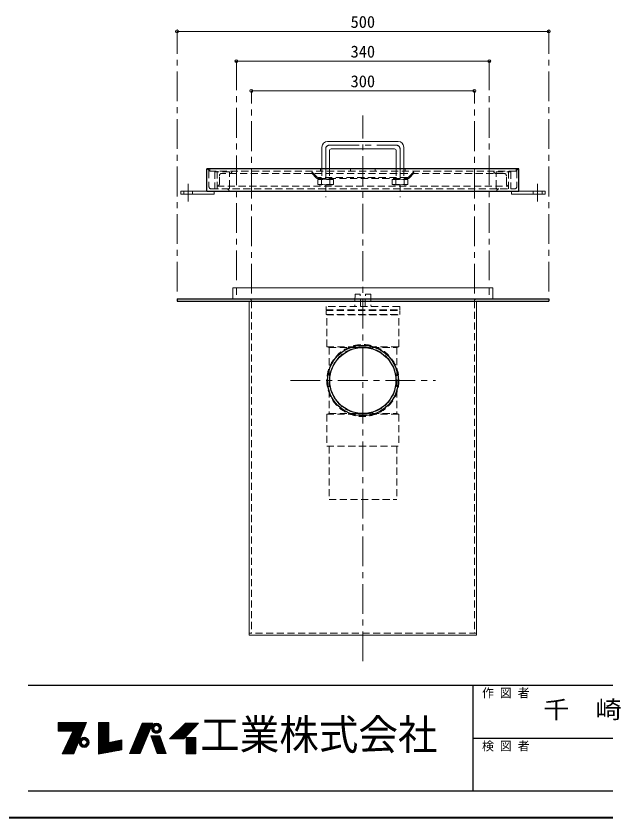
# Model space of a CAD drawing. Units: millimetres at full size, sheet at 1:8; some dimension numbers follow another scale. Extents: x -1701 to 1539, y -1061 to 1187.
# Drawn here: x -97 to 696, y -1061 to 19 of the extents above; entities that cross this region are included whole.
import ezdxf
from ezdxf.enums import TextEntityAlignment as Align

# ---------------------------------------------------------------- set-up
doc = ezdxf.new("R2010")
doc.units = ezdxf.units.MM
doc.header["$LTSCALE"] = 8
doc.header["$PDMODE"] = 32
doc.header["$PDSIZE"] = 4
doc.linetypes.add('CHAIN1', pattern=[8, 5, -1, 1, -1])
doc.linetypes.add('DASHED1', pattern=[1.8, 1.2, -0.6])
doc.layers.add('0-6_補助線', color=4, linetype='Continuous', lineweight=9)
doc.styles.add('ＭＳ ゴシック', font='')
doc.styles.get('ＭＳ ゴシック').set_extended_font_data('MS Gothic')

msp = doc.modelspace()

# ---------------------------------------------------------------- linework, layer by layer
at = {"layer": '0-6_補助線'}
for p, q in [((619.028, -1.763), (119.028, -1.763)), ((199.028, -41.763), (539.028, -41.763)), ((519.028, -81.763), (219.028, -81.763)), ((321.528, -149.963), (416.528, -149.963)), ((314.028, -157.463), (314.028, -186.763)), ((326.528, -159.963), (411.528, -159.963)), ((424.028, -157.463), (424.028, -186.763)), ((324.028, -162.463), (324.028, -186.763)), ((414.028, -162.463), (414.028, -186.763)), ((159.028, -216.763), (124.028, -216.763)), ((124.028, -220.763), (124.028, -216.763)), ((169.028, -220.763), (124.028, -220.763)), ((169.028, -220.763), (169.028, -216.763)), ((569.028, -220.763), (569.028, -216.763)), ((569.028, -220.763), (614.028, -220.763)), ((579.028, -216.763), (614.028, -216.763)), ((614.028, -220.763), (614.028, -216.763))]:
    msp.add_line(p, q, dxfattribs=at)
at = {"layer": '0-6_補助線', "linetype": 'CHAIN1'}
for p, q in [((119.028, -351.763), (119.028, -1.763)), ((619.028, -351.763), (619.028, -1.763)), ((199.028, -336.763), (199.028, -41.763)), ((539.028, -336.763), (539.028, -41.763)), ((219.028, -354.763), (219.028, -81.763)), ((519.028, -354.763), (519.028, -81.763)), ((369.028, -849.763), (369.028, -114.963)), ((319.028, -159.963), (319.028, -224.963)), ((324.028, -154.963), (414.028, -154.963)), ((419.028, -159.963), (419.028, -224.963)), ((134.028, -206.763), (134.028, -230.763)), ((604.028, -206.763), (604.028, -230.763)), ((271.528, -471.763), (466.528, -471.763))]:
    msp.add_line(p, q, dxfattribs=at)
at = {"layer": '0-6_補助線', "color": 5, "lineweight": 25}
for p, q in [((159.028, -216.763), (159.028, -186.763)), ((579.028, -186.763), (159.028, -186.763)), ((579.028, -216.763), (579.028, -186.763)), ((159.028, -216.763), (579.028, -216.763)), ((119.028, -361.763), (619.028, -361.763)), ((619.028, -361.763), (619.028, -364.763))]:
    msp.add_line(p, q, dxfattribs=at)
at = {"layer": '0-6_補助線', "color": 7, "linetype": 'DASHED1', "lineweight": 18}
for p, q in [((162.028, -189.763), (162.028, -210.763)), ((576.028, -189.763), (576.028, -210.763)), ((165.028, -213.763), (573.028, -213.763))]:
    msp.add_line(p, q, dxfattribs=at)
at = {"layer": '0-6_補助線', "linetype": 'DASHED1'}
for p, q in [((163.028, -186.763), (163.028, -189.963)), ((575.028, -189.963), (163.028, -189.963)), ((189.828, -190.763), (169.828, -190.763)), ((169.828, -190.763), (169.828, -213.763)), ((173.028, -189.963), (173.028, -213.763)), ((559.028, -192.963), (179.028, -192.963)), ((189.828, -211.763), (189.828, -190.763)), ((306.649, -199.085), (297.528, -189.963)), ((307.27, -197.585), (299.649, -189.963)), ((312.028, -186.763), (312.028, -189.963)), ((314.028, -186.763), (314.028, -200.463)), ((324.028, -186.763), (324.028, -200.463)), ((352.444, -186.763), (352.444, -189.963)), ((385.611, -186.763), (385.611, -189.963)), ((414.028, -186.763), (414.028, -200.463)), ((424.028, -186.763), (424.028, -200.463)), ((426.028, -186.763), (426.028, -189.963)), ((430.785, -197.585), (438.406, -189.963)), ((431.406, -199.085), (440.528, -189.963)), ((548.228, -211.763), (548.228, -190.763)), ((565.028, -189.963), (565.028, -213.763)), ((575.028, -186.763), (575.028, -189.963)), ((176.028, -206.963), (176.028, -195.963)), ((329.528, -200.963), (308.528, -200.963)), ((308.77, -199.963), (429.285, -199.963)), ((428.664, -198.463), (309.391, -198.463)), ((328.028, -200.463), (310.028, -200.463)), ((313.528, -200.963), (310.028, -200.463)), ((313.028, -198.463), (313.028, -199.963)), ((319.028, -200.463), (313.528, -200.963)), ((324.528, -200.963), (324.528, -207.963)), ((325.028, -198.463), (325.028, -199.963)), ((329.528, -200.963), (328.028, -200.463)), ((408.528, -200.963), (410.028, -200.463)), ((408.528, -200.963), (429.528, -200.963)), ((410.028, -200.463), (428.028, -200.463)), ((413.028, -198.463), (413.028, -199.963)), ((413.528, -200.963), (413.528, -207.963)), ((419.028, -200.463), (424.528, -200.963)), ((424.528, -200.963), (428.028, -200.463)), ((425.028, -198.463), (425.028, -199.963)), ((562.028, -206.963), (562.028, -195.963)), ((173.028, -209.963), (565.028, -209.963)), ((329.528, -207.963), (308.528, -207.963)), ((308.528, -207.963), (310.028, -208.463)), ((328.028, -208.463), (310.028, -208.463)), ((408.528, -207.963), (429.528, -207.963)), ((410.028, -208.463), (428.028, -208.463)), ((429.528, -207.963), (428.028, -208.463)), ((128.028, -216.763), (128.028, -220.763)), ((140.028, -216.763), (140.028, -220.763)), ((598.028, -216.763), (598.028, -220.763)), ((610.028, -216.763), (610.028, -220.763)), ((199.028, -346.763), (199.028, -361.763)), ((358.528, -355.263), (358.028, -372.263)), ((365.528, -355.263), (358.528, -355.263)), ((366.028, -372.263), (365.528, -355.263)), ((372.028, -372.263), (372.528, -355.263)), ((372.528, -355.263), (379.528, -355.263)), ((379.528, -355.263), (380.028, -372.263)), ((539.028, -346.763), (539.028, -361.763)), ((219.028, -364.763), (219.028, -811.763)), ((519.028, -364.763), (519.028, -811.763)), ((319.528, -372.263), (319.528, -376.763)), ((418.528, -372.263), (319.528, -372.263)), ((319.528, -376.763), (418.528, -376.763)), ((319.528, -377.263), (418.528, -377.263)), ((319.528, -382.763), (319.528, -377.263)), ((418.528, -372.263), (418.528, -376.763)), ((417.528, -426.263), (417.528, -383.263)), ((320.528, -426.263), (417.528, -426.263)), ((323.528, -427.263), (320.528, -426.263)), ((414.528, -427.263), (414.528, -516.263)), ((323.528, -516.263), (320.528, -517.263)), ((320.528, -517.263), (417.528, -517.263)), ((320.528, -517.263), (320.528, -560.263)), ((414.528, -516.263), (417.528, -517.263)), ((417.528, -517.263), (417.528, -560.263)), ((320.528, -560.263), (417.528, -560.263)), ((414.528, -560.263), (414.528, -631.763)), ((522.028, -811.763), (216.028, -811.763))]:
    msp.add_line(p, q, dxfattribs=at)
at = {"layer": '0-6_補助線', "color": 7, "lineweight": 18}
for p, q in [((544.028, -346.763), (544.028, -361.763)), ((216.028, -366.263), (216.028, -814.763)), ((522.028, -366.263), (522.028, -814.763)), ((522.028, -814.763), (216.028, -814.763)), ((-40.63, -932.923), (-2.702, -932.923)), ((-40.63, -933.259), (-2.841, -933.259)), ((-40.63, -933.763), (-3.05, -933.763)), ((-40.63, -934.267), (-3.258, -934.267)), ((-40.63, -934.771), (-3.467, -934.771)), ((-40.63, -935.443), (-3.745, -935.443)), ((-3.953, -935.947), (-40.63, -935.947)), ((-40.63, -936.451), (-4.161, -936.451)), ((-40.63, -936.955), (-4.37, -936.955)), ((-40.63, -937.459), (-4.578, -937.459)), ((-40.63, -937.963), (-4.787, -937.963)), ((-40.63, -938.299), (-4.926, -938.299)), ((-40.63, -938.971), (-5.204, -938.971)), ((-19.798, -974.251), (-2.494, -932.419)), ((13.466, -932.251), (13.466, -974.755)), ((27.41, -932.251), (13.466, -932.251)), ((13.466, -932.923), (27.41, -932.923)), ((13.466, -933.259), (27.41, -933.259)), ((13.466, -933.763), (27.41, -933.763)), ((13.466, -934.267), (27.41, -934.267)), ((13.466, -934.771), (27.41, -934.771)), ((13.466, -935.443), (27.41, -935.443)), ((13.466, -935.947), (27.41, -935.947)), ((13.466, -936.451), (27.41, -936.451)), ((13.466, -936.955), (27.41, -936.955)), ((13.466, -937.459), (27.41, -937.459)), ((13.466, -937.963), (27.41, -937.963)), ((13.466, -938.299), (27.41, -938.299)), ((13.466, -938.971), (27.41, -938.971)), ((72.098, -933.091), (55.298, -973.915)), ((69.578, -973.915), (86.546, -933.091)), ((69.679, -938.971), (84.102, -938.971)), ((69.955, -938.299), (84.382, -938.299)), ((70.093, -937.963), (84.521, -937.963)), ((70.301, -937.459), (84.731, -937.459)), ((70.508, -936.955), (84.94, -936.955)), ((70.716, -936.451), (85.15, -936.451)), ((70.923, -935.947), (85.359, -935.947)), ((71.13, -935.443), (85.569, -935.443)), ((71.407, -934.771), (85.848, -934.771)), ((71.614, -934.267), (86.042, -934.267)), ((71.822, -933.763), (86.267, -933.763)), ((72.098, -933.091), (86.546, -933.091)), ((84.652, -939.307), (87.882, -939.307)), ((84.789, -938.467), (88.151, -938.467)), ((85.103, -937.459), (88.847, -937.459)), ((85.414, -936.787), (89.754, -936.787)), ((85.943, -935.947), (96.894, -935.947)), ((86.508, -935.275), (96.329, -935.275)), ((87.481, -934.435), (95.356, -934.435)), ((88.661, -933.763), (94.175, -933.763)), ((97.423, -936.787), (93.083, -936.787)), ((97.734, -937.459), (93.989, -937.459)), ((98.048, -938.467), (94.685, -938.467)), ((98.185, -939.307), (94.955, -939.307)), ((124.346, -938.971), (142.574, -938.971)), ((125.018, -938.299), (143.198, -938.299)), ((125.354, -937.963), (143.51, -937.963)), ((125.858, -937.459), (143.978, -937.459)), ((126.362, -936.955), (144.446, -936.955)), ((126.866, -936.451), (144.914, -936.451)), ((127.37, -935.947), (145.382, -935.947)), ((127.874, -935.443), (145.85, -935.443)), ((128.378, -954.259), (148.034, -933.091)), ((128.546, -934.771), (146.474, -934.771)), ((129.05, -934.267), (146.942, -934.267)), ((129.554, -933.763), (147.41, -933.763)), ((-40.63, -939.475), (-5.412, -939.475)), ((-40.63, -939.979), (-5.621, -939.979)), ((-40.63, -940.483), (-5.829, -940.483)), ((-40.63, -940.987), (-6.038, -940.987)), ((-40.63, -941.491), (-6.246, -941.491)), ((-40.63, -941.995), (-6.455, -941.995)), ((-40.63, -942.499), (-6.663, -942.499)), ((-40.63, -943.003), (-6.872, -943.003)), ((-21.142, -943.675), (-40.63, -943.675)), ((-35.254, -974.251), (-21.142, -943.675)), ((-9.582, -949.555), (-23.855, -949.555)), ((-9.304, -948.883), (-23.494, -948.883)), ((-23.158, -948.043), (-8.957, -948.043)), ((-8.679, -947.371), (-22.847, -947.371)), ((-8.331, -946.531), (-22.46, -946.531)), ((-8.123, -946.027), (-22.227, -946.027)), ((-7.845, -945.355), (-21.917, -945.355)), ((-7.636, -944.851), (-21.684, -944.851)), ((-7.358, -944.179), (-21.374, -944.179)), ((-7.15, -943.675), (-21.142, -943.675)), ((13.466, -939.475), (27.41, -939.475)), ((13.466, -939.979), (27.41, -939.979)), ((13.466, -940.483), (27.41, -940.483)), ((13.466, -940.987), (27.41, -940.987)), ((13.466, -941.491), (27.41, -941.491)), ((13.466, -941.995), (27.41, -941.995)), ((13.466, -942.499), (27.41, -942.499)), ((13.466, -943.003), (27.41, -943.003)), ((13.466, -943.675), (27.41, -943.675)), ((13.466, -944.179), (27.41, -944.179)), ((13.466, -944.851), (27.41, -944.851)), ((13.466, -945.355), (27.41, -945.355)), ((13.466, -946.027), (27.41, -946.027)), ((13.466, -946.531), (27.41, -946.531)), ((13.466, -947.371), (27.41, -947.371)), ((13.466, -948.043), (27.41, -948.043)), ((13.466, -948.883), (27.41, -948.883)), ((13.466, -949.555), (27.41, -949.555)), ((65.323, -949.555), (79.703, -949.555)), ((65.6, -948.883), (79.983, -948.883)), ((65.945, -948.043), (80.332, -948.043)), ((66.222, -947.371), (80.611, -947.371)), ((66.568, -946.531), (80.96, -946.531)), ((66.775, -946.027), (81.17, -946.027)), ((67.051, -945.355), (81.449, -945.355)), ((67.259, -944.851), (81.658, -944.851)), ((67.535, -944.179), (81.938, -944.179)), ((67.743, -943.675), (82.147, -943.675)), ((68.019, -943.003), (82.427, -943.003)), ((68.227, -942.499), (82.636, -942.499)), ((68.434, -941.995), (82.846, -941.995)), ((68.642, -941.491), (83.055, -941.491)), ((68.849, -940.987), (83.265, -940.987)), ((69.074, -940.483), (83.474, -940.483)), ((69.264, -939.979), (83.683, -939.979)), ((69.471, -939.475), (83.893, -939.475)), ((84.618, -939.979), (87.818, -939.979)), ((84.67, -940.819), (87.918, -940.819)), ((84.829, -941.659), (88.234, -941.659)), ((85.103, -942.499), (88.847, -942.499)), ((85.506, -943.339), (90.126, -943.339)), ((86.07, -944.179), (96.766, -944.179)), ((86.675, -944.851), (96.162, -944.851)), ((88.003, -945.859), (94.834, -945.859)), ((89.599, -946.531), (93.238, -946.531)), ((97.33, -943.339), (92.711, -943.339)), ((97.734, -942.499), (93.989, -942.499)), ((98.008, -941.659), (94.602, -941.659)), ((98.166, -940.819), (94.919, -940.819)), ((95.018, -939.979), (98.218, -939.979)), ((104.522, -973.747), (95.786, -950.059)), ((113.762, -949.555), (132.746, -949.555)), ((114.434, -948.883), (133.37, -948.883)), ((115.274, -948.043), (134.15, -948.043)), ((115.946, -947.371), (134.774, -947.371)), ((116.786, -946.531), (135.554, -946.531)), ((117.29, -946.027), (136.022, -946.027)), ((117.962, -945.355), (136.646, -945.355)), ((118.466, -944.851), (137.114, -944.851)), ((119.138, -944.179), (137.738, -944.179)), ((119.642, -943.675), (138.206, -943.675)), ((120.314, -943.003), (138.83, -943.003)), ((120.818, -942.499), (139.298, -942.499)), ((121.322, -941.995), (139.766, -941.995)), ((121.826, -941.491), (140.234, -941.491)), ((122.33, -940.987), (140.702, -940.987)), ((122.834, -940.483), (141.17, -940.483)), ((123.338, -939.979), (141.638, -939.979)), ((123.842, -939.475), (142.154, -939.475)), ((-14.099, -960.475), (-28.87, -960.475)), ((-13.821, -959.803), (-28.585, -959.803)), ((-13.474, -958.963), (-28.198, -958.963)), ((-27.887, -958.291), (-13.196, -958.291)), ((-12.848, -957.451), (-27.5, -957.451)), ((-12.431, -956.443), (-27.035, -956.443)), ((-12.084, -955.603), (-26.647, -955.603)), ((-11.806, -954.931), (-26.337, -954.931)), ((-11.458, -954.091), (-25.949, -954.091)), ((-25.639, -953.419), (-11.18, -953.419)), ((-10.833, -952.579), (-25.251, -952.579)), ((-10.485, -951.739), (-24.863, -951.739)), ((-10.207, -951.067), (-24.553, -951.067)), ((-24.166, -950.227), (-9.86, -950.227)), ((-12.822, -958.963), (-9.622, -958.963)), ((-12.788, -958.291), (-9.558, -958.291)), ((-12.77, -959.803), (-9.522, -959.803)), ((-12.651, -957.451), (-9.289, -957.451)), ((-12.651, -960.475), (-9.289, -960.475)), ((-12.337, -956.443), (-8.593, -956.443)), ((-11.934, -955.603), (-7.314, -955.603)), ((-11.497, -954.931), (-0.546, -954.931)), ((-10.765, -954.091), (-1.278, -954.091)), ((-9.959, -953.419), (-2.084, -953.419)), ((-8.364, -952.579), (-3.68, -952.579)), ((-0.11, -955.603), (-4.729, -955.603)), ((0.294, -956.443), (-3.451, -956.443)), ((0.608, -957.451), (-2.755, -957.451)), ((0.608, -960.475), (-2.755, -960.475)), ((0.726, -959.803), (-2.521, -959.803)), ((0.745, -958.291), (-2.485, -958.291)), ((-2.422, -958.963), (0.778, -958.963)), ((13.466, -950.227), (27.41, -950.227)), ((13.466, -951.067), (27.41, -951.067)), ((13.466, -951.739), (27.41, -951.739)), ((13.466, -952.579), (27.41, -952.579)), ((13.466, -953.419), (27.41, -953.419)), ((13.466, -954.091), (27.41, -954.091)), ((13.466, -954.931), (27.41, -954.931)), ((13.466, -955.603), (27.41, -955.603)), ((13.466, -956.443), (27.41, -956.443)), ((13.466, -957.451), (27.41, -957.451)), ((13.466, -958.291), (27.41, -958.291)), ((13.466, -958.963), (27.41, -958.963)), ((13.466, -959.803), (44.714, -959.803)), ((13.466, -960.475), (44.714, -960.475)), ((44.714, -958.963), (28.915, -958.963)), ((44.714, -958.291), (31.924, -958.291)), ((44.714, -957.451), (35.686, -957.451)), ((44.714, -956.443), (40.2, -956.443)), ((60.829, -960.475), (75.165, -960.475)), ((61.106, -959.803), (75.444, -959.803)), ((61.451, -958.963), (75.794, -958.963)), ((61.728, -958.291), (76.072, -958.291)), ((62.074, -957.451), (76.421, -957.451)), ((62.488, -956.443), (76.84, -956.443)), ((62.834, -955.603), (77.19, -955.603)), ((63.111, -954.931), (77.469, -954.931)), ((63.456, -954.091), (77.818, -954.091)), ((63.733, -953.419), (78.097, -953.419)), ((64.079, -952.579), (78.446, -952.579)), ((64.424, -951.739), (78.796, -951.739)), ((64.706, -951.067), (79.075, -951.067)), ((65.042, -950.227), (79.424, -950.227)), ((84.085, -950.227), (95.848, -950.227)), ((84.377, -951.067), (96.158, -951.067)), ((84.61, -951.739), (96.406, -951.739)), ((84.902, -952.579), (96.716, -952.579)), ((85.194, -953.419), (97.026, -953.419)), ((85.428, -954.091), (97.273, -954.091)), ((85.719, -954.931), (97.583, -954.931)), ((85.953, -955.603), (97.831, -955.603)), ((86.245, -956.443), (98.141, -956.443)), ((86.595, -957.451), (98.513, -957.451)), ((86.887, -958.291), (98.822, -958.291)), ((87.121, -958.963), (99.07, -958.963)), ((87.413, -959.803), (99.38, -959.803)), ((87.646, -960.475), (99.628, -960.475)), ((109.058, -954.259), (128.378, -954.259)), ((109.898, -953.419), (129.158, -953.419)), ((110.738, -952.579), (129.938, -952.579)), ((111.578, -951.739), (130.718, -951.739)), ((112.25, -951.067), (131.342, -951.067)), ((113.09, -950.227), (132.122, -950.227)), ((131.402, -953.419), (144.17, -953.419)), ((131.402, -954.091), (144.17, -954.091)), ((131.402, -954.931), (144.17, -954.931)), ((131.402, -955.603), (144.17, -955.603)), ((131.402, -956.443), (144.17, -956.443)), ((131.402, -957.451), (144.17, -957.451)), ((131.402, -958.291), (144.17, -958.291)), ((131.402, -958.963), (144.17, -958.963)), ((131.402, -959.803), (144.17, -959.803)), ((131.402, -960.475), (144.17, -960.475)), ((-18.686, -971.563), (-34.013, -971.563)), ((-18.338, -970.723), (-33.625, -970.723)), ((-17.921, -969.715), (-33.16, -969.715)), ((-17.574, -968.875), (-32.772, -968.875)), ((-17.157, -967.867), (-32.307, -967.867)), ((-16.879, -967.195), (-31.997, -967.195)), ((-16.531, -966.355), (-31.609, -966.355)), ((-16.184, -965.515), (-31.222, -965.515)), ((-15.836, -964.675), (-30.834, -964.675)), ((-15.489, -963.835), (-30.446, -963.835)), ((-15.211, -963.163), (-30.136, -963.163)), ((-14.864, -962.323), (-29.748, -962.323)), ((-14.516, -961.483), (-29.361, -961.483)), ((-12.337, -961.483), (-8.593, -961.483)), ((-11.934, -962.323), (-7.314, -962.323)), ((-11.37, -963.163), (-0.674, -963.163)), ((-10.765, -963.835), (-1.278, -963.835)), ((-9.711, -964.675), (-2.332, -964.675)), ((-7.841, -965.515), (-4.202, -965.515)), ((-0.11, -962.323), (-4.729, -962.323)), ((0.294, -961.483), (-3.451, -961.483)), ((13.466, -961.483), (44.714, -961.483)), ((13.466, -962.323), (44.714, -962.323)), ((13.466, -963.163), (44.714, -963.163)), ((13.466, -963.835), (44.714, -963.835)), ((13.466, -964.675), (44.714, -964.675)), ((13.466, -965.515), (44.714, -965.515)), ((13.466, -966.355), (44.714, -966.355)), ((13.466, -967.195), (44.714, -967.195)), ((13.466, -967.867), (44.714, -967.867)), ((13.466, -968.875), (44.714, -968.875)), ((13.466, -969.715), (41.038, -969.715)), ((13.466, -970.723), (35.524, -970.723)), ((13.466, -971.563), (30.929, -971.563)), ((56.266, -971.563), (70.556, -971.563)), ((56.612, -970.723), (70.905, -970.723)), ((57.027, -969.715), (71.324, -969.715)), ((57.372, -968.875), (71.673, -968.875)), ((57.787, -967.867), (72.092, -967.867)), ((58.064, -967.195), (72.371, -967.195)), ((58.409, -966.355), (72.721, -966.355)), ((58.755, -965.515), (73.07, -965.515)), ((59.101, -964.675), (73.419, -964.675)), ((59.447, -963.835), (73.768, -963.835)), ((59.723, -963.163), (74.047, -963.163)), ((60.069, -962.323), (74.396, -962.323)), ((60.414, -961.483), (74.746, -961.483)), ((87.996, -961.483), (99.999, -961.483)), ((88.288, -962.323), (100.309, -962.323)), ((88.562, -963.163), (100.619, -963.163)), ((88.814, -963.835), (100.867, -963.835)), ((89.106, -964.675), (101.177, -964.675)), ((89.398, -965.515), (101.486, -965.515)), ((89.69, -966.355), (101.796, -966.355)), ((89.981, -967.195), (102.106, -967.195)), ((90.215, -967.867), (102.354, -967.867)), ((90.565, -968.875), (102.726, -968.875)), ((90.914, -969.715), (103.035, -969.715)), ((91.207, -970.723), (103.407, -970.723)), ((91.499, -971.563), (103.717, -971.563)), ((131.402, -961.483), (144.17, -961.483)), ((131.402, -962.323), (144.17, -962.323)), ((131.402, -963.163), (144.17, -963.163)), ((131.402, -963.835), (144.17, -963.835)), ((131.402, -964.675), (144.17, -964.675)), ((131.402, -965.515), (144.17, -965.515)), ((131.402, -966.355), (144.17, -966.355)), ((131.402, -967.195), (144.17, -967.195)), ((131.402, -967.867), (144.17, -967.867)), ((131.402, -968.875), (144.17, -968.875)), ((131.402, -969.715), (144.17, -969.715)), ((131.402, -970.723), (144.17, -970.723)), ((131.402, -971.563), (144.17, -971.563)), ((-35.254, -974.251), (-19.798, -974.251)), ((-19.45, -973.411), (-34.866, -973.411)), ((-19.033, -972.403), (-34.401, -972.403)), ((13.466, -972.403), (26.333, -972.403)), ((13.466, -973.411), (20.819, -973.411)), ((69.578, -973.915), (55.298, -973.915)), ((55.506, -973.411), (69.788, -973.411)), ((55.921, -972.403), (70.207, -972.403)), ((91.791, -972.403), (104.027, -972.403)), ((92.142, -973.411), (104.398, -973.411)), ((92.258, -973.747), (104.522, -973.747)), ((131.402, -972.403), (144.17, -972.403)), ((131.402, -973.411), (144.17, -973.411))]:
    msp.add_line(p, q, dxfattribs=at)
at = {"layer": '0-6_補助線', "color": 6, "lineweight": 25}
for p, q in [((-80.972, -881.906), (1503.028, -881.906)), ((517.313, -1024.763), (517.313, -881.906)), ((517.313, -953.335), (1503.028, -953.335)), ((1503.028, -1024.763), (-80.972, -1024.763))]:
    msp.add_line(p, q, dxfattribs=at)
at = {"layer": '0-6_補助線', "color": 1, "lineweight": 40}
msp.add_line((1539.028, -1060.763), (-1700.972, -1060.763), dxfattribs=at)
at = {"layer": '0-6_補助線', "linetype": 'DASHED1'}
for points in [[(548.228, -190.763), (568.228, -190.763), (568.228, -213.763)], [(310.028, -200.463), (308.528, -200.963), (308.528, -207.963)], [(313.528, -200.963), (313.528, -207.963), (310.028, -208.463)], [(328.028, -200.463), (324.528, -200.963), (319.028, -200.463)], [(329.528, -200.963), (329.528, -207.963), (328.028, -208.463), (324.528, -207.963)], [(408.528, -200.963), (408.528, -207.963), (410.028, -208.463), (413.528, -207.963)], [(410.028, -200.463), (413.528, -200.963), (419.028, -200.463)], [(424.528, -200.963), (424.528, -207.963), (428.028, -208.463)], [(428.028, -200.463), (429.528, -200.963), (429.528, -207.963)], [(324.528, -207.963), (319.028, -208.463), (313.528, -207.963)], [(413.528, -207.963), (419.028, -208.463), (424.528, -207.963)], [(319.528, -382.763), (418.528, -382.763), (418.528, -377.263)], [(320.528, -426.263), (320.528, -383.263), (417.528, -383.263)], [(323.528, -427.263), (414.528, -427.263), (417.528, -426.263)], [(323.528, -427.263), (323.528, -516.263), (414.528, -516.263)], [(323.528, -560.263), (323.528, -631.763), (414.528, -631.763)]]:
    msp.add_lwpolyline(points, dxfattribs=at)
at = {"layer": '0-6_補助線', "color": 7, "lineweight": 18}
for points in [[(544.028, -346.763), (194.028, -346.763), (194.028, -361.763)], [(-40.63, -943.675), (-40.63, -932.419), (-2.494, -932.419)], [(13.466, -974.755), (44.714, -969.043), (44.714, -955.435), (27.41, -959.299), (27.41, -932.251)], [(109.058, -954.259), (130.226, -933.091), (148.034, -933.091)], [(92.258, -973.747), (84.026, -950.059), (95.786, -950.059)]]:
    msp.add_lwpolyline(points, dxfattribs=at)
at = {"layer": '0-6_補助線', "color": 5, "lineweight": 25}
msp.add_lwpolyline([(119.028, -361.763), (119.028, -364.763), (619.028, -364.763)], dxfattribs=at)
at = {"layer": '0-6_補助線', "color": 7, "lineweight": 18}
msp.add_lwpolyline([(131.402, -952.579), (131.402, -974.251), (144.17, -974.251), (144.17, -952.579)], close=True, dxfattribs=at)
at = {"layer": '0-6_補助線', "linetype": 'DASHED1'}
for radius in [48.5, 45]:
    msp.add_circle((369.028, -471.763), radius, dxfattribs=at)
at = {"layer": '0-6_補助線', "color": 5, "lineweight": 25}
for radius in [47.5, 44.5]:
    msp.add_circle((369.028, -471.763), radius, dxfattribs=at)
at = {"layer": '0-6_補助線', "color": 7, "lineweight": 18}
for centre, radius in [((91.418, -939.979), 6.8), ((91.418, -939.979), 3.6), ((-6.022, -958.963), 6.8), ((-6.022, -958.963), 3.6)]:
    msp.add_circle(centre, radius, dxfattribs=at)
at = {"layer": '0-6_補助線'}
for centre, radius, start, end in [((321.528, -157.463), 7.5, 90, 180), ((416.528, -157.463), 7.5, 0, 90), ((326.528, -162.463), 2.5, 90, 180), ((411.528, -162.463), 2.5, 0, 90)]:
    msp.add_arc(centre, radius, start, end, dxfattribs=at)
at = {"layer": '0-6_補助線', "linetype": 'CHAIN1'}
for centre, start, end in [((324.028, -159.963), 90, 180), ((414.028, -159.963), 0, 90)]:
    msp.add_arc(centre, 5, start, end, dxfattribs=at)
at = {"layer": '0-6_補助線', "color": 7, "linetype": 'DASHED1', "lineweight": 18}
for centre, start, end in [((159.028, -189.763), 0, 90), ((579.028, -189.763), 90, 180), ((165.028, -210.763), 180, 270), ((186.028, -216.763), 0, 90), ((552.028, -216.763), 90, 180), ((573.028, -210.763), 270, 0)]:
    msp.add_arc(centre, 3, start, end, dxfattribs=at)
at = {"layer": '0-6_補助線', "linetype": 'DASHED1'}
for centre, radius, start, end in [((179.028, -195.963), 3, 90, 180), ((190.028, -189.963), 3, 270, 0), ((548.028, -189.963), 3, 180, 270), ((559.028, -195.963), 3, 0, 90), ((308.77, -196.963), 3, 225, 270), ((309.391, -195.463), 3, 225, 270), ((428.664, -195.463), 3, 270, 315), ((429.285, -196.963), 3, 270, 315), ((173.028, -206.963), 3, 270, 0), ((187.828, -211.763), 2, 270, 0), ((550.228, -211.763), 2, 180, 270), ((565.028, -206.963), 3, 180, 270), ((216.028, -364.763), 3, 0, 90), ((522.028, -364.763), 3, 90, 180)]:
    msp.add_arc(centre, radius, start, end, dxfattribs=at)
at = {"layer": '0-6_補助線', "color": 7, "lineweight": 18}
for centre, start, end in [((214.528, -366.263), 0, 90), ((523.528, -366.263), 90, 180)]:
    msp.add_arc(centre, 1.5, start, end, dxfattribs=at)
at = {"layer": '0-6_補助線', "color": 1}
for p in [(119.028, -1.763), (619.028, -1.763), (199.028, -41.763), (539.028, -41.763), (219.028, -81.763), (519.028, -81.763)]:
    msp.add_point(p, dxfattribs=at)

# ---------------------------------------------------------------- texts
at = {"layer": '0-6_補助線', "color": 7, "style": 'ＭＳ ゴシック'}
for s, height, p in [('500', 16.13, (352.528, -1.763)), ('340', 16.13, (352.528, -41.763)), ('300', 16.13, (352.528, -81.763)), ('作 図 者', 11.73, (529.313, -901.906)), ('検 図 者', 11.73, (529.313, -973.335))]:
    msp.add_text(s, height=height, dxfattribs=at).set_placement(p, align=Align.BOTTOM_LEFT)
for s, height, width, p in [('千\u3000崎', 23.46, 1.1, (611.599, -933.62)), ('工業株式会社', 41.06, 0.95, (150.17, -981.335))]:
    msp.add_text(s, height=height, dxfattribs=dict(at, width=width)).set_placement(p, align=Align.BOTTOM_LEFT)

doc.saveas('drawing.dxf')
